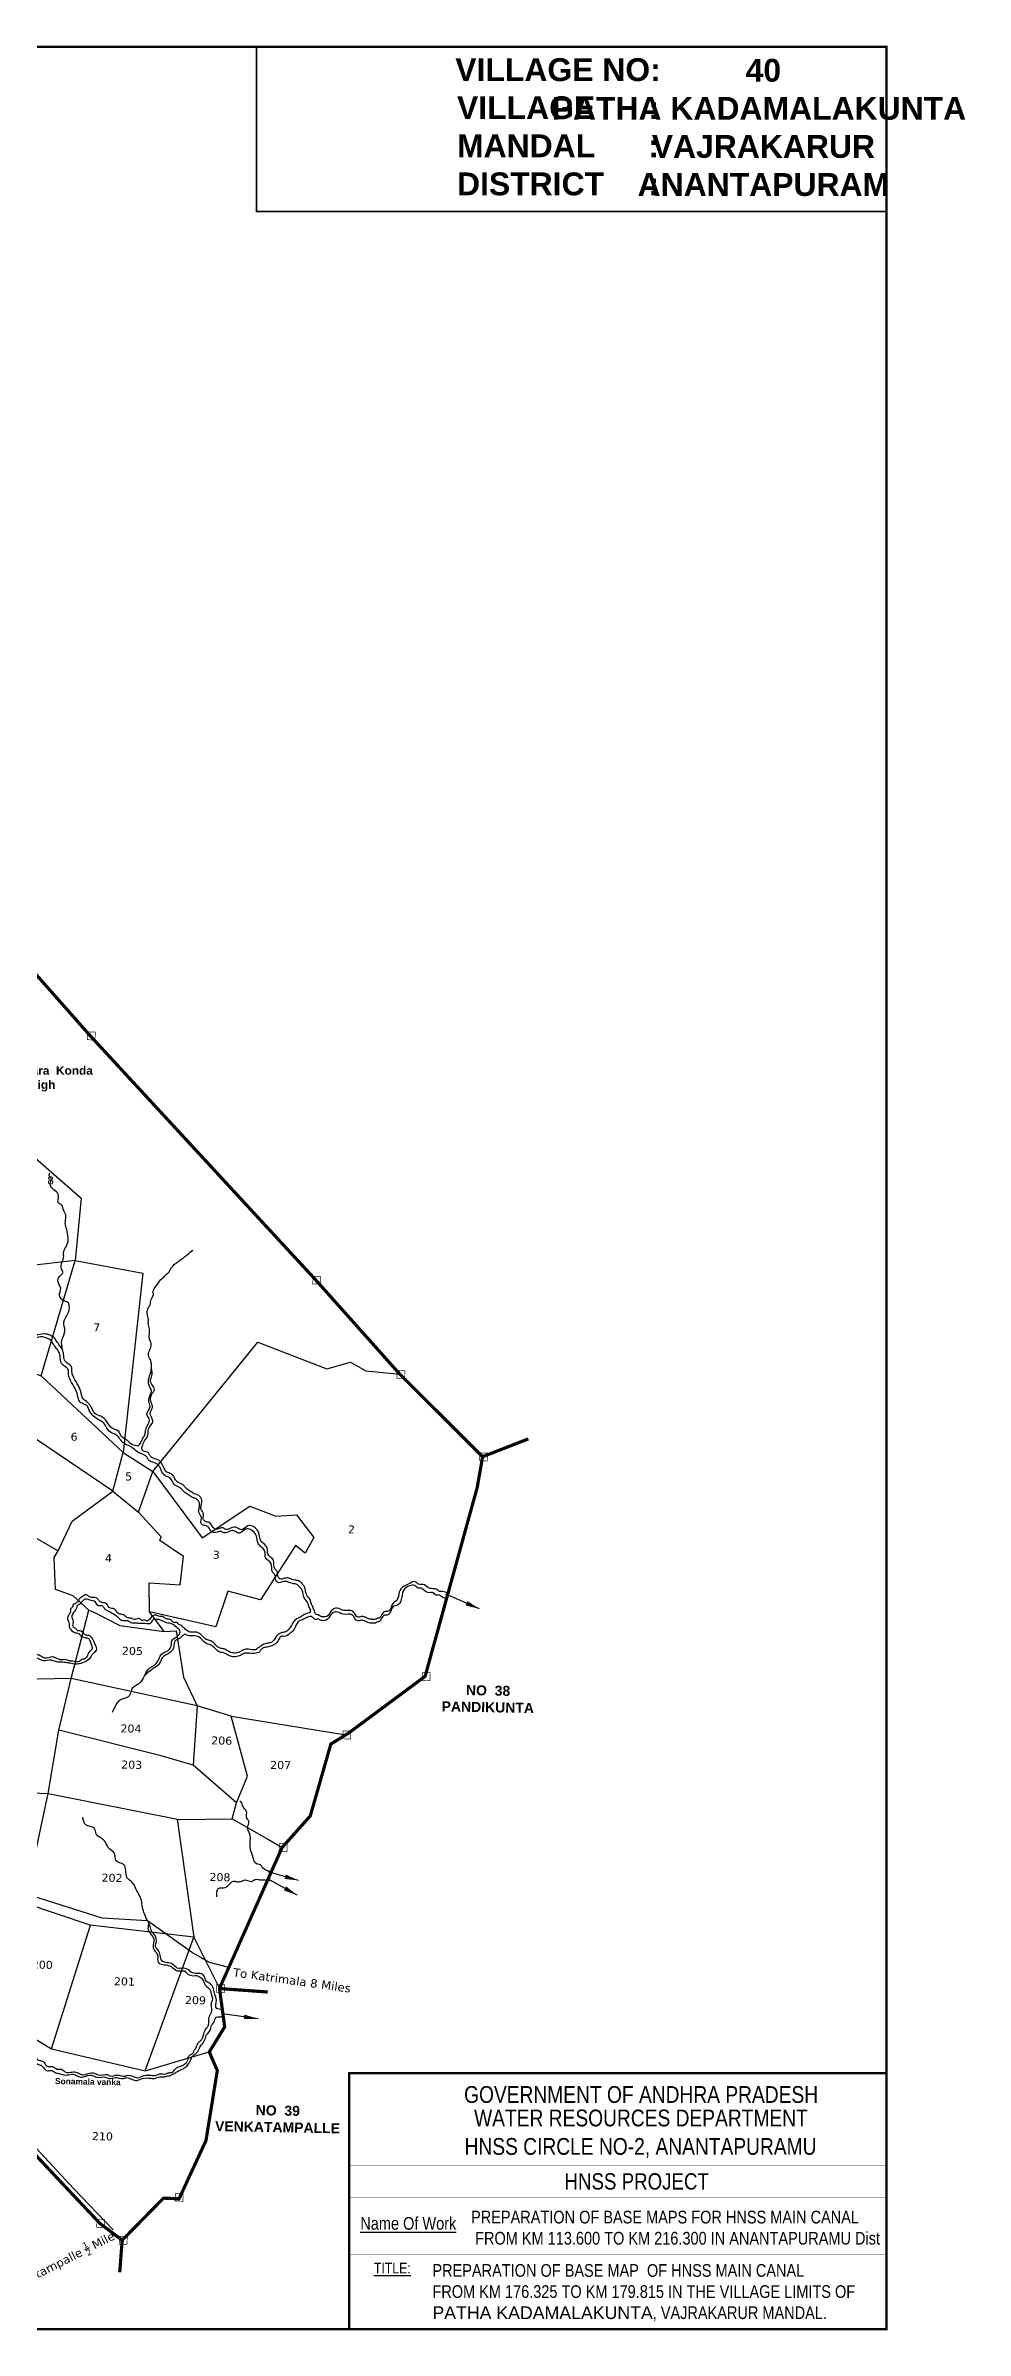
# Model space of a CAD drawing. Header units: inches. Extents: x 749153 to 755578, y 1653601 to 1659848.
# Drawn here: x 753279 to 755578, y 1653601 to 1659310 of the extents above; entities that cross this region are included whole.
import ezdxf
from ezdxf.enums import TextEntityAlignment as Align

# ---------------------------------------------------------------- set-up
doc = ezdxf.new("R2010")
doc.units = ezdxf.units.IN
doc.header["$MEASUREMENT"] = 0
doc.linetypes.add('ACAD_ISO02W100', pattern=[15, 12, -3])
for name, color, linetype in [('CSMark', 72, 'Continuous'), ('FRAME 025', 7, 'Continuous'), ('PLOT', 7, 'Continuous'), ('PLOT NO', 7, 'Continuous'), ('ROADS', 6, 'Continuous'), ('stream', 4, 'Continuous'), ('STRUCTURE', 5, 'Continuous'), ('TANKS-STREAM', 4, 'Continuous'), ('TITLEBLOCK', 7, 'Continuous'), ('VILLAGE BOUNDRY', 5, 'Continuous'), ('VILLAGE STONES', 240, 'Continuous')]:
    doc.layers.add(name, color=color, linetype=linetype)
doc.styles.add('ARIALN', font='ARIALN_1.TTF')
doc.styles.get("Standard").update_dxf_attribs({"font": 'verdana_0.ttf'})
doc.dimstyles.get("Standard").update_dxf_attribs({"dimtxt": 0.18, "dimasz": 35, "dimexe": 0.18, "dimexo": 0.0625, "dimgap": 0.09, "dimtad": 0, "dimtih": 1, "dimtoh": 1, "dimdec": 4, "dimzin": 0, "dimdsep": 46, "dimtxsty": 'Standard', "dimcen": 0.09, "dimadec": 0, "dimazin": 0, "dimtfac": 1, "dimtdec": 4, "dimtofl": 0, "dimtmove": 0, "dimatfit": 3, "dimfxl": 0, "dimtolj": 1, "dimtzin": 0, "dimarcsym": 0})

msp = doc.modelspace()

# ---------------------------------------------------------------- linework, layer by layer
at = {"layer": 'CSMark', "color": 5, "const_width": 4.25}
msp.add_lwpolyline([(755381.1, 1659307.4), (753805.7, 1659307.4), (753805.7, 1658896.4), (755381.1, 1658896.4)], close=True, dxfattribs=at)
at = {"layer": 'FRAME 025', "lineweight": -3, "const_width": 1}
for points in [[(754037.6, 1654012.4), (755381.1, 1654012.4)], [(754037.6, 1653934.3), (755381.1, 1653934.3)], [(754037.6, 1653790.6), (755381.1, 1653790.6)]]:
    msp.add_lwpolyline(points, dxfattribs=at)
at = {"layer": 'PLOT'}
for points in [[(753015.4, 1656738.7), (753367.6, 1656430.7), (753352.8, 1656274.5), (753049.5, 1656239.4), (753015.4, 1656738.7)], [(753072.4, 1656058.4), (753267.9, 1655986.6), (753352.8, 1656274.5), (753521.9, 1656243.1), (753472.7, 1655795), (753267.9, 1655986.6)], [(753472.7, 1655795), (753547, 1655747), (753809.4, 1656070.7), (753981.5, 1656004.2), (754041.1, 1656020.9), (754079.6, 1655999.3), (754164.5, 1655990.4)], [(752752.9, 1655657.5), (752779.3, 1655648), (752887.4, 1655577.2), (752918.3, 1655562.6), (752927.8, 1655611.1), (752982.6, 1655635.2), (753000.4, 1655636.9), (753002.2, 1655650.9), (753075.3, 1655641.8), (753126.7, 1655620.7), (753147.3, 1655642.7), (753310.4, 1655549), (753345, 1655623.4), (753446.5, 1655698.5), (753230.3, 1655845.1), (753160.9, 1655860.3), (753080, 1655852.1), (753000.8, 1655879), (752981.5, 1655882.9), (752881.7, 1655831.3), (752862.1, 1655798.6), (752827.1, 1655815.8)], [(753446.5, 1655698.5), (753472.7, 1655795)], [(753446.5, 1655698.5), (753510.7, 1655646), (753547, 1655747), (753670.4, 1655581.7), (753789.7, 1655660.9), (753854.1, 1655635.5), (753906.1, 1655639), (753949.5, 1655582.2), (753927.9, 1655543), (753903.2, 1655562.4), (753815.8, 1655426.8), (753734.2, 1655448.2), (753704.7, 1655359.5), (753538.5, 1655396.6), (753537.9, 1655469.3), (753614.9, 1655464.5), (753623.9, 1655535.3), (753564.4, 1655575.2), (753567.4, 1655584.1), (753510.7, 1655646)], [(753342.7, 1655230), (753386.6, 1655400.5), (753347.9, 1655436.3), (753303.1, 1655452.6), (753300.1, 1655532.7), (753310.4, 1655549)], [(753386.6, 1655400.5), (753402.3, 1655394), (753464, 1655362.6), (753574.8, 1655347.7), (753538.5, 1655396.6)], [(753574.8, 1655347.7), (753605, 1655349), (753623.1, 1655233.6), (753657.7, 1655161.8), (753342.7, 1655230)], [(753154.7, 1654958.1), (753223.3, 1654945.6), (753285.3, 1654942.8), (753311.5, 1655101.4), (753342.7, 1655230), (753175.5, 1655226.4)], [(753657.7, 1655161.8), (753647.5, 1655013.6), (753567.8, 1655037.2), (753311.5, 1655101.4)], [(753756, 1654919.1), (753783.7, 1654986), (753742.3, 1655135.9), (753657.7, 1655161.8)], [(753742.3, 1655135.9), (754029.3, 1655089.4)], [(753285.3, 1654942.8), (753612.9, 1654877.4), (753745.5, 1654879.4), (753756, 1654919.1), (753647.5, 1655013.6)], [(753226.9, 1654668.8), (753285.3, 1654942.8)], [(753607.7, 1654878.5), (753649.6, 1654584.1), (753390.1, 1654613.4), (753226.9, 1654668.8), (752963.8, 1654785.6)], [(753745.5, 1654879.4), (753836.2, 1654827.6), (753870, 1654807.7)], [(753118.1, 1654410.4), (753293.7, 1654304.6), (753391.1, 1654614)], [(753293.7, 1654304.6), (753527.6, 1654249.9), (753649.6, 1654584.1)], [(753649.6, 1654584.1), (753713.5, 1654455.7)], [(753527.6, 1654249.9), (753688, 1654296.8)]]:
    msp.add_lwpolyline(points, dxfattribs=at)
at = {"layer": 'ROADS'}
for points in [[(753736.7, 1654507.9), (753688.1, 1654520.2), (753643.7, 1654546.4), (753533.7, 1654624.9), (753420.5, 1654630.9), (753164.3, 1654712), (753070.4, 1654747.8), (752923.9, 1654782.5), (752538.4, 1654880.2), (752386.8, 1654938.7), (752302, 1655018.5), (752267.8, 1655044.4), (752255.4, 1655044.5), (752235.5, 1655038.5)], [(753447.7, 1653852.5), (753348.6, 1653955.8), (753182.7, 1654134.6), (753085.1, 1654235.7), (752950.4, 1654352.9), (752875.3, 1654386.2), (752827.9, 1654438.9)]]:
    msp.add_lwpolyline(points, dxfattribs=at)
at = {"layer": 'STRUCTURE', "color": 5, "const_width": 6}
for points in [[(749155.9, 1659307.4), (755381.1, 1659307.4), (755381.1, 1653604.3), (749155.9, 1653604.3)], [(754037.9, 1654244.1), (755381.1, 1654244.1), (755381.1, 1653604.3), (754037.9, 1653604.3)]]:
    msp.add_lwpolyline(points, close=True, dxfattribs=at)
at = {"layer": 'TANKS-STREAM'}
for points in [[(753526.9, 1655237.6), (753534.8, 1655252.7), (753555.5, 1655267.5), (753563.5, 1655282.7), (753571.7, 1655293.6), (753585, 1655300.4), (753593.2, 1655314.8), (753594, 1655323.9), (753605.1, 1655333.5), (753612.7, 1655340.3), (753614.6, 1655349), (753607.1, 1655357.4), (753594.3, 1655367.1), (753581.2, 1655369), (753566.1, 1655376.2), (753557.1, 1655377.8), (753550.3, 1655378), (753543.6, 1655372.1), (753541.6, 1655368.5), (753527.5, 1655367.6), (753509.9, 1655367.9), (753506.5, 1655368.3), (753494.9, 1655368.7), (753488.9, 1655370.7), (753484, 1655374), (753471.4, 1655373.9), (753460.8, 1655381.9), (753451.3, 1655388.8), (753442.8, 1655394.1), (753438.7, 1655396.8), (753431.4, 1655400.2), (753425.8, 1655405.2), (753421.5, 1655410.6), (753410.9, 1655412), (753403.3, 1655421), (753389, 1655426.2), (753376.4, 1655428.2), (753370.4, 1655422.8), (753363.1, 1655415.4), (753359.8, 1655414), (753354.7, 1655402.8), (753344.2, 1655386.8), (753345.5, 1655379.2), (753347.7, 1655373.6), (753347.3, 1655359.4), (753353.5, 1655355.9), (753358.6, 1655350.2), (753364.3, 1655350), (753372.3, 1655345), (753378.7, 1655339.3), (753386.4, 1655338.3), (753392.8, 1655333.3), (753402.5, 1655314.5), (753405.2, 1655300.7), (753396.6, 1655291.7), (753392.5, 1655285.6), (753385.3, 1655276.8), (753371, 1655269.3), (753366.6, 1655267.4), (753354.6, 1655266.2), (753347, 1655266.4), (753339.6, 1655268.1), (753331.5, 1655269.4), (753318.3, 1655271), (753309.4, 1655271.3), (753297.9, 1655274.3), (753293.2, 1655276.1), (753273.5, 1655274.1), (753269.8, 1655275.4), (753258.1, 1655280.2), (753252.8, 1655282.7), (753240, 1655282.9), (753235.1, 1655282.6), (753232.7, 1655282.7), (753226.6, 1655286.8), (753220.2, 1655293.1), (753215, 1655298.2), (753213.1, 1655302.2), (753196.2, 1655307.7), (753187.6, 1655308.2), (753179.4, 1655321.7), (753177.5, 1655334.1), (753170.8, 1655339.1), (753168.2, 1655346.2), (753166.2, 1655356.2), (753164.6, 1655364.3), (753160.7, 1655371.7), (753162, 1655389.9), (753161.4, 1655398), (753158.8, 1655406.6), (753155.8, 1655411.6), (753152.3, 1655423.1), (753151.4, 1655433.5), (753142.1, 1655446.2), (753139.2, 1655474.4), (753142.6, 1655484.6), (753133.7, 1655491.4), (753129.3, 1655498.4), (753123.8, 1655504.2), (753117.7, 1655508.3), (753101.2, 1655521.6), (753098.4, 1655534), (753094.9, 1655543.4), (753090.6, 1655567.4), (753087.2, 1655570.9), (753082.5, 1655572.8), (753082.5, 1655578.6), (753081.6, 1655584), (753079.4, 1655592.8), (753077.4, 1655595.5), (753071.8, 1655598.8), (753066, 1655603.6), (753051.4, 1655609.7), (753042.6, 1655611.8), (753031, 1655612.2), (753021.8, 1655609.4), (753010.7, 1655604.3), (752998.9, 1655593.5), (752987.9, 1655582.5), (752980.3, 1655573.4), (752973.7, 1655575.2), (752966.6, 1655575.4), (752957.6, 1655576.7), (752959, 1655571.2), (752950.7, 1655571.8), (752946.4, 1655576.6), (752943.1, 1655579.3), (752928.4, 1655582.4), (752922.4, 1655583.5), (752910, 1655583.7), (752892.2, 1655597.3), (752877.4, 1655597.3), (752867.9, 1655603.3), (752863.3, 1655613.3), (752851.4, 1655622.8), (752835.7, 1655627.2), (752826.2, 1655637.6), (752803.1, 1655649.9), (752795.7, 1655653.2), (752788.9, 1655666.4), (752776.1, 1655673.3), (752763.1, 1655685.6), (752763.9, 1655696.8), (752751.8, 1655708.1), (752741, 1655728.5), (752734.4, 1655732.8), (752728.5, 1655745.1), (752719.6, 1655753.9), (752712.9, 1655760.1), (752707.3, 1655765.5), (752703.1, 1655779.7), (752699.2, 1655784.6), (752681.1, 1655794.9), (752674.4, 1655802.4), (752669.1, 1655811), (752656.5, 1655819.7), (752641.2, 1655827.8), (752633, 1655831.5), (752625.7, 1655841.4), (752614.1, 1655847.7), (752602.2, 1655850.6), (752593.6, 1655853.6), (752592.2, 1655855.5), (752581.3, 1655866.4), (752571.5, 1655868.4), (752560.3, 1655871.7), (752556.1, 1655882.2), (752550, 1655886.1), (752536.3, 1655894.4), (752524.8, 1655918.3), (752523.3, 1655922), (752507.7, 1655933.1), (752500.7, 1655942.1), (752495.1, 1655947.6), (752487.7, 1655966.4), (752476.7, 1655977.4), (752472.3, 1655989.3), (752467.3, 1655998.4), (752463.3, 1656018.7), (752463.5, 1656035.2), (752462.5, 1656050.3), (752459.1, 1656060), (752444.8, 1656066.5), (752441, 1656076.6), (752409.4, 1656100), (752394.3, 1656105.7), (752379.3, 1656115.1), (752365.5, 1656124.9), (752354.4, 1656127), (752340.8, 1656141.6), (752333.7, 1656158.9), (752331.4, 1656160.7), (752285.1, 1656184), (752281.7, 1656188.8), (752275.5, 1656196.6), (752272.2, 1656204.4), (752266.1, 1656214), (752261, 1656221.2), (752254.3, 1656251.4), (752249.7, 1656271.9), (752222.8, 1656298), (752169, 1656290.3), (752152.4, 1656287.9), (752148.9, 1656287.5), (752133.1, 1656289.1), (752123.7, 1656289.5), (752116.6, 1656290.3), (752108.1, 1656300), (752105.2, 1656301.2), (752100.7, 1656307.8), (752093.3, 1656315.1), (752081.1, 1656319.1), (752060.5, 1656319.7), (752047, 1656319), (752035, 1656313.5), (752027.1, 1656303.8), (752022.1, 1656295.7), (752018.9, 1656288.8), (752007.9, 1656275), (751992.2, 1656263.8), (751984.5, 1656261.7), (751966.4, 1656264.6), (751963, 1656269.4), (751944.5, 1656298.3), (751943.6, 1656307.7), (751916, 1656338.8), (751899.7, 1656344.6), (751893.4, 1656350.7), (751893.1, 1656359), (751889.4, 1656372.6), (751883.7, 1656393.4), (751879.2, 1656400.6), (751873.2, 1656416.6), (751870.5, 1656422), (751877, 1656441.2), (751875.6, 1656451.8), (751873.2, 1656469.5), (751882.3, 1656477.5), (751885.7, 1656492.1), (751879.3, 1656512.8), (751888.2, 1656538.3), (751884.8, 1656542.7), (751876.1, 1656549.4), (751873, 1656553.9), (751865, 1656557.6), (751846.7, 1656557.6), (751838.3, 1656559.4), (751830.7, 1656570.4), (751819.5, 1656585.8), (751809.7, 1656597.4), (751804.3, 1656602.2), (751781.3, 1656616.9), (751768, 1656629.1), (751764.2, 1656637.7), (751759.7, 1656641.9), (751749, 1656650.7), (751742.2, 1656658.1), (751732.7, 1656666.5), (751673.6, 1656692.3), (751660.6, 1656702.9), (751635.8, 1656711.1), (751630.2, 1656711.3), (751620.1, 1656715.8), (751613.9, 1656722.5), (751608.5, 1656727.7), (751602.6, 1656736.6), (751594.1, 1656740.5), (751590.7, 1656749.3), (751569.2, 1656759), (751563.3, 1656767.9), (751543.9, 1656777.9), (751532.1, 1656782.8), (751527, 1656790), (751510.6, 1656794.9), (751503.3, 1656806.6), (751501.3, 1656822.8), (751499.1, 1656830.5), (751495.4, 1656843.6), (751491, 1656859.4), (751474.7, 1656865.4), (751458.6, 1656878.3), (751449.7, 1656882.7), (751427.1, 1656896.6), (751408.1, 1656906.7), (751398.2, 1656918.5), (751383.2, 1656923.1), (751376.3, 1656926.6)], [(753321, 1656051.7), (753319.6, 1656075.9), (753327.1, 1656099.8), (753324.2, 1656120.5), (753334.7, 1656142.3), (753338, 1656161.6), (753334.7, 1656170.1), (753328.7, 1656172.2), (753313.2, 1656187.6), (753316.4, 1656205.4), (753309.3, 1656222.9), (753316.5, 1656237.8), (753322.4, 1656244.5), (753318.4, 1656254), (753318.1, 1656265.2), (753323.7, 1656281.8), (753324.2, 1656296.7), (753330.6, 1656310.7), (753334.3, 1656320.1), (753334.9, 1656332.1), (753331.5, 1656352.5), (753327.9, 1656367.3), (753329.7, 1656385.4), (753328, 1656392.4), (753323.9, 1656399), (753318.6, 1656413.7), (753311.1, 1656417.8), (753311, 1656437.2), (753291.9, 1656459.6), (753291.5, 1656472.5), (753293.1, 1656477.7), (753288.3, 1656484.3), (753288.9, 1656493.9)], [(753520.5, 1655810), (753526.4, 1655824.4), (753534.7, 1655838), (753535.8, 1655853.1), (753543, 1655863.9), (753546.6, 1655874), (753540.3, 1655892.7), (753545.8, 1655907.5), (753542, 1655922.5), (753546.3, 1655943.9), (753550.5, 1655949.8), (753540.8, 1655974.8), (753544.5, 1655986.2), (753543.6, 1656005.7), (753543, 1656017.3), (753539.7, 1656028.9), (753536.5, 1656035.1), (753538.5, 1656049.9), (753541.9, 1656057.3), (753541.3, 1656071.8), (753537.9, 1656081), (753538.5, 1656093.6), (753537.8, 1656107.4), (753535.5, 1656119.8), (753536, 1656124), (753533.4, 1656137), (753536.3, 1656157.9), (753539.9, 1656163.9), (753542.6, 1656177.6), (753548.1, 1656188.1), (753547.6, 1656196.6), (753554.4, 1656209.8), (753567.2, 1656227.2), (753575.1, 1656234.3), (753582.2, 1656241.2), (753585.9, 1656244.5), (753590.7, 1656252.2), (753624.2, 1656282.5), (753633.8, 1656289.9), (753646.9, 1656300.3)], [(753500.8, 1655802.6), (753489.3, 1655810.6), (753476.5, 1655816.5), (753470, 1655821.5), (753460.9, 1655833.8), (753454.2, 1655839.2), (753437.3, 1655848.1), (753425.5, 1655867.3), (753408.6, 1655878.4), (753395.8, 1655888.5), (753385.6, 1655904.4), (753383.7, 1655909.4), (753376, 1655915.2), (753364.7, 1655921.2), (753357.5, 1655943.2), (753346.4, 1655965.2), (753337.1, 1655984.2), (753335.6, 1655995.1), (753335.7, 1655999.6), (753322.7, 1656013.1), (753317.8, 1656018.9), (753315.2, 1656033.3), (753312.8, 1656044.5), (753305.3, 1656055.7), (753297.9, 1656066.2), (753290.4, 1656076.7), (753284.6, 1656079.6), (753271.3, 1656084), (753250.7, 1656079.5), (753240.3, 1656077.7), (753233.6, 1656081.1), (753220.1, 1656085), (753209.1, 1656094), (753196.4, 1656104.5), (753179.9, 1656109.7), (753168, 1656111), (753154.1, 1656122.9), (753144.4, 1656131.9), (753138.5, 1656143.2), (753122.6, 1656153), (753116.2, 1656160.1), (753115.1, 1656177.4)], [(753509.7, 1655811.1), (753496.6, 1655814), (753484.9, 1655823.3), (753478.4, 1655828.3), (753466.9, 1655836.7), (753462.6, 1655846.1), (753445.7, 1655855), (753432.5, 1655870.9), (753417, 1655885.3), (753402.2, 1655892.1), (753393.2, 1655907.6), (753389.6, 1655912.8), (753384.2, 1655919.2), (753373.1, 1655928.1), (753365.9, 1655950.1), (753354.8, 1655972), (753345.5, 1655991), (753344, 1656001.9), (753344.1, 1656006.4), (753331.1, 1656019.9), (753326.2, 1656025.7), (753323.6, 1656040.2), (753321.2, 1656051.4), (753313.7, 1656062.6), (753306.3, 1656073.1), (753298.8, 1656083.5), (753293, 1656086.5), (753279.7, 1656090.9), (753259.2, 1656089), (753249, 1656087.8), (753242, 1656087.9), (753228.5, 1656091.9), (753217.5, 1656100.8), (753204.8, 1656111.4), (753188.3, 1656116.5), (753176.4, 1656117.8), (753162.5, 1656129.7), (753152.8, 1656138.7), (753146.9, 1656150), (753131, 1656159.8), (753124.6, 1656166.9), (753123.5, 1656184.3)], [(753509.7, 1655811.1), (753516.6, 1655819.3), (753521.7, 1655830.4), (753527.4, 1655840.2), (753528.8, 1655850.8), (753534.9, 1655864.8), (753537.5, 1655879.4), (753531.9, 1655889.6), (753539.8, 1655909.7), (753536.7, 1655922.9), (753541.4, 1655940.6), (753543.1, 1655947.9), (753536.7, 1655964.4), (753537.3, 1655982), (753542.5, 1655999.4), (753543.4, 1656009.4)], [(753940.7, 1655395.7), (753941.3, 1655400.2), (753937.1, 1655410), (753934.4, 1655418.4), (753925.5, 1655431.4), (753920.5, 1655450.1), (753916.1, 1655456.4), (753905.3, 1655465.7), (753896.1, 1655467.2), (753883.5, 1655471.5), (753879.1, 1655472.6), (753868.1, 1655471), (753862, 1655469.5), (753856.4, 1655472.3), (753852.7, 1655487), (753851, 1655490.8), (753846.5, 1655495.2), (753842.6, 1655517.2), (753828.5, 1655532.7), (753827.8, 1655543.8), (753822.6, 1655554.7), (753813.2, 1655563.2), (753808.7, 1655572.3), (753804.5, 1655589.4), (753793.5, 1655600.5), (753782.2, 1655604), (753768.4, 1655595.4), (753763.4, 1655593.1), (753753.2, 1655597.4), (753744.6, 1655599.9), (753724.1, 1655594), (753717.2, 1655597.5), (753697.6, 1655594.7), (753692.2, 1655598.9), (753682.2, 1655611), (753673.5, 1655613.3), (753667.1, 1655619.6), (753667.7, 1655627), (753668.3, 1655632.4), (753661.7, 1655645.4), (753662.4, 1655655), (753663.7, 1655666.9), (753660.9, 1655673.8), (753654.5, 1655679.6), (753647.5, 1655681.9), (753636.7, 1655688.4), (753626.9, 1655694.7), (753620.5, 1655701.3), (753615.5, 1655706.2), (753601.7, 1655713.5), (753599.2, 1655716.1), (753594.3, 1655725), (753586.6, 1655732.9), (753576.5, 1655737.3), (753567.9, 1655750.4), (753561.1, 1655762.6), (753555.3, 1655767.1), (753538.6, 1655774), (753536, 1655776.3), (753532.4, 1655782.3), (753527.9, 1655787.2), (753521.2, 1655790.9), (753512.1, 1655794.3), (753500.8, 1655802.6)], [(753950.8, 1655399.2), (753946.8, 1655408.9), (753942.6, 1655418.7), (753940, 1655427.1), (753931, 1655440.1), (753926.1, 1655458.8), (753921.6, 1655465.1), (753910.8, 1655474.4), (753901.7, 1655475.9), (753889, 1655480.2), (753884.6, 1655481.3), (753873.7, 1655479.7), (753867.5, 1655478.2), (753861.9, 1655481), (753858.2, 1655495.7), (753856.6, 1655499.5), (753852, 1655503.9), (753848.2, 1655525.9), (753834, 1655541.4), (753833.3, 1655552.5), (753828.1, 1655563.4), (753818.7, 1655571.9), (753814.3, 1655581), (753810, 1655598), (753799.1, 1655609.2), (753787.7, 1655612.7), (753773.9, 1655604.1), (753768.9, 1655601.8), (753758.7, 1655606.1), (753750.2, 1655608.6), (753729.6, 1655602.7), (753722.8, 1655606.2), (753703.2, 1655603.4), (753697.8, 1655607.6), (753687.7, 1655619.7), (753679, 1655622), (753672.6, 1655628.3), (753673.2, 1655635.7), (753673.8, 1655641.1), (753667.2, 1655654.1), (753668, 1655663.7), (753669.3, 1655675.6), (753666.5, 1655682.5), (753660, 1655688.3), (753653.1, 1655690.6), (753642.2, 1655697.1), (753632.5, 1655703.4), (753626, 1655710), (753621.1, 1655714.9), (753607.3, 1655722.1), (753604.8, 1655724.7), (753599.9, 1655733.7), (753592.1, 1655741.6), (753582, 1655746), (753573.4, 1655759.1), (753566.6, 1655771.2), (753560.8, 1655775.8), (753544.1, 1655782.7), (753541.5, 1655785), (753537.9, 1655791), (753533.5, 1655795.9), (753526.3, 1655797.4), (753519.1, 1655804.3), (753520.5, 1655810)], [(753628.7, 1655352.9), (753620, 1655360.5), (753615.6, 1655363.5), (753609.5, 1655366.9), (753606.8, 1655370.4), (753599.7, 1655369.7), (753592.9, 1655376.2), (753579.9, 1655379.1), (753573.9, 1655383.7), (753567.9, 1655385.2), (753560.8, 1655385.9), (753553.9, 1655388.7), (753542, 1655382), (753534, 1655374.3), (753532.2, 1655373.5), (753526.8, 1655376.2), (753520.9, 1655374.9), (753514.7, 1655379.1), (753504.7, 1655378.6), (753500.8, 1655377.3), (753494.4, 1655379.9), (753485.9, 1655381.4), (753482, 1655382.9), (753473.3, 1655389.2), (753461.6, 1655392), (753454.8, 1655399.1), (753447.3, 1655405.1), (753440.9, 1655405.8), (753430.4, 1655416.8), (753420.7, 1655420.1), (753413.3, 1655423.2), (753408.1, 1655430.2), (753393.4, 1655432.6), (753388.1, 1655434.4), (753382.6, 1655438.4), (753377, 1655439.4), (753367.8, 1655432.4), (753362.9, 1655429.4), (753360.6, 1655423), (753354.1, 1655418.5), (753352.9, 1655416.9), (753348.3, 1655416), (753346.6, 1655409.9), (753341.1, 1655404.3), (753340.7, 1655397.2), (753336.5, 1655388.4), (753333.4, 1655380.3), (753336.9, 1655369.6), (753337.6, 1655365.6), (753337.6, 1655359.5), (753346.4, 1655347.9), (753351.1, 1655345.2), (753360.7, 1655342.8), (753368.2, 1655335.7), (753379.6, 1655332.1), (753385.8, 1655330.2), (753390.6, 1655321.6), (753394.5, 1655310.2), (753393.4, 1655301.3), (753384.8, 1655292.9), (753384, 1655289.4), (753381.1, 1655283.2), (753374.2, 1655278.8), (753370, 1655277.7), (753365.5, 1655274.4), (753359.4, 1655271.6), (753347.2, 1655273.3), (753338.3, 1655274), (753326.5, 1655277.2), (753318.4, 1655276.5), (753303.2, 1655282.1), (753295.7, 1655283.9), (753278.2, 1655280.8), (753271.1, 1655283.4), (753263, 1655288), (753255.3, 1655289.9), (753244.8, 1655288.3), (753237.6, 1655289.8), (753230.4, 1655296.8), (753221.3, 1655306.4), (753213.5, 1655309.8), (753202.9, 1655310.7), (753197.5, 1655313.7), (753192.9, 1655317), (753190, 1655322.8), (753188.1, 1655332.5), (753181.4, 1655339.6), (753177.9, 1655350.4), (753179.1, 1655357), (753176, 1655365.7), (753169, 1655377.5), (753170.6, 1655389.9), (753168.5, 1655403.9), (753161.4, 1655417.8), (753161.6, 1655432.9), (753159.2, 1655440.3), (753149.9, 1655451.4), (753146.9, 1655462.9), (753148.4, 1655480.9), (753143.1, 1655491.2), (753139.3, 1655501.3), (753127, 1655508.9), (753121.9, 1655515.6), (753107.6, 1655523.1), (753103.8, 1655534.1), (753102.7, 1655544.7), (753099.9, 1655553.1), (753097, 1655563.8), (753093.8, 1655572.7), (753086.8, 1655579.2), (753085.6, 1655588.6), (753082.3, 1655596.9), (753074.4, 1655602.4), (753066.5, 1655605.4), (753063.8, 1655607.2), (753062.4, 1655613.3)], [(754281.2, 1655429.9), (754271.8, 1655432.5), (754262.5, 1655438.3), (754255.5, 1655438.7), (754245.8, 1655445), (754238.4, 1655444.5), (754223, 1655452.4), (754216.3, 1655456.1), (754210.5, 1655456.1), (754201.6, 1655462.6), (754189.3, 1655461.6), (754174.2, 1655451.4), (754169.2, 1655433.8), (754158.5, 1655413.3), (754146.7, 1655409), (754141.5, 1655398.1), (754139.4, 1655393.3), (754132.5, 1655388.3), (754126.1, 1655388.3), (754116.8, 1655377.2), (754110.9, 1655371.7), (754106.8, 1655371.2), (754103.2, 1655368.6), (754098, 1655368.2), (754087.5, 1655369.2), (754074.9, 1655374.6), (754067.1, 1655375.3), (754059.1, 1655373.8), (754045.7, 1655388.6), (754023, 1655390.7), (754006.4, 1655396.7), (753992, 1655389.4), (753980.6, 1655375.9), (753973.3, 1655374.6), (753963.3, 1655377.4), (753960.7, 1655379.1), (753956.1, 1655377.6), (753944.9, 1655383.7), (753940.3, 1655385), (753923.7, 1655378.1), (753912.7, 1655373.4), (753905.2, 1655364.2), (753898, 1655349.7), (753890.5, 1655343.2), (753874.7, 1655335.4), (753868.6, 1655335.5), (753859.1, 1655323.3), (753850.9, 1655315.2), (753841.6, 1655310.5), (753829.4, 1655308.2), (753818.2, 1655303.4), (753814, 1655297.4), (753801.4, 1655292.6), (753785.1, 1655293.6), (753775.9, 1655293.1), (753763.7, 1655286.9), (753749.8, 1655284.3), (753738.5, 1655286.8), (753723.9, 1655294.4), (753713.9, 1655296.2), (753691.2, 1655314.4), (753679.5, 1655318.1), (753665.9, 1655331), (753652, 1655336.8), (753638, 1655336.8), (753627.2, 1655340.6)], [(753627.2, 1655340.6), (753619.8, 1655336.3), (753612.9, 1655329.4), (753603, 1655324.5), (753600.1, 1655315.9), (753597.8, 1655304), (753587.7, 1655293.3), (753571, 1655282.5), (753565, 1655271.1), (753557.6, 1655261.4), (753549.4, 1655255.9), (753533.9, 1655244.2), (753525.4, 1655235.8), (753513.7, 1655218.1), (753503.4, 1655211.9), (753494.5, 1655204.4), (753490.4, 1655191.9), (753484.8, 1655184.1), (753465.6, 1655176.8), (753451, 1655157), (753445.1, 1655145.3)], [(753843.1, 1654747.2), (753822.2, 1654756.2), (753813.4, 1654765.7), (753806.1, 1654767), (753796.2, 1654788), (753792.3, 1654797.3), (753790.1, 1654818.8), (753788.8, 1654843.3), (753786.2, 1654848.6), (753783.2, 1654857.8), (753787, 1654872.9), (753782, 1654881.1), (753781.1, 1654897.3), (753772.4, 1654910.3), (753767.5, 1654921.4), (753764.4, 1654924.6)], [(753537.4, 1654617.6), (753521.9, 1654654.7), (753514.8, 1654685.6), (753507.2, 1654699.3), (753496.1, 1654719.5), (753482.2, 1654733), (753474.1, 1654764.6), (753454.6, 1654775.6), (753452, 1654790), (753434.6, 1654808.6), (753426.1, 1654824.6), (753405.5, 1654841.5), (753400.1, 1654856.1), (753379.2, 1654864.4), (753372.2, 1654883.6)], [(753706.9, 1654684.6), (753711.1, 1654705.5), (753727.4, 1654707.8), (753740.1, 1654717.9), (753746.2, 1654723), (753756.1, 1654722.7), (753767, 1654723), (753777.3, 1654726.6), (753790.6, 1654723.3), (753794.1, 1654722.9), (753801.6, 1654727.5), (753812.2, 1654727.5), (753821.7, 1654726.9), (753833.8, 1654726.3), (753840.6, 1654726.3)], [(752755.4, 1654417.7), (752762.6, 1654418.8), (752769.9, 1654414.1), (752780.4, 1654412.2), (752789.8, 1654411.4), (752796.6, 1654411.1), (752808.6, 1654408), (752816.7, 1654407.3), (752825.8, 1654409.8), (752834.4, 1654415.6), (752842, 1654417.8), (752858.4, 1654417.4), (752867.8, 1654419.7), (752879.9, 1654427), (752905.3, 1654425.6), (752920.7, 1654434), (752937.9, 1654439.7), (752947.3, 1654439.8), (752961.8, 1654447.9), (752971.6, 1654455.5), (752980.9, 1654464.3), (752996.9, 1654466), (753011.1, 1654471.7), (753017.9, 1654473.8), (753023.9, 1654472.8), (753030.9, 1654467.8), (753042.1, 1654461.6), (753057.8, 1654459.7), (753062, 1654459.4), (753072.5, 1654451.2), (753078.6, 1654443.6), (753089, 1654438.9), (753092, 1654433.7), (753103.3, 1654431.7), (753111.6, 1654433.3), (753120.9, 1654428.6), (753130.6, 1654426.9), (753138.6, 1654421.2), (753146.4, 1654409.9), (753149.4, 1654398.5), (753148.6, 1654390.2), (753148.1, 1654384.2), (753155.5, 1654372.5), (753156.6, 1654365.9), (753156.3, 1654355.3), (753152.9, 1654344), (753152, 1654333.8), (753153.2, 1654323.3), (753156.9, 1654320.2), (753155.6, 1654305.4), (753160.6, 1654297.3), (753165.3, 1654297.1), (753176.2, 1654292.4), (753182.8, 1654296.5), (753184.6, 1654300.2), (753193.4, 1654302.2), (753200.4, 1654303.1), (753206.4, 1654309.3), (753214.6, 1654308.5), (753222.4, 1654305.4), (753225.6, 1654304.8), (753230.6, 1654297), (753244.3, 1654292.3), (753254.2, 1654283.8), (753258.9, 1654277.4), (753263.9, 1654275.6), (753272.8, 1654272.7), (753281.1, 1654262.3), (753288.5, 1654260), (753296.3, 1654260.4), (753306.7, 1654253.9), (753318.2, 1654253.9), (753329.1, 1654246.3), (753337, 1654245.5), (753350.8, 1654247.1), (753363.9, 1654242.4), (753373.8, 1654239.7), (753393.7, 1654244.6), (753405.1, 1654242.2), (753411, 1654239.6), (753433.1, 1654240.2), (753441.2, 1654236.8), (753456.6, 1654239.2), (753477.6, 1654236.6), (753483.9, 1654238.7), (753507.5, 1654232.3), (753524.2, 1654238.3), (753546.2, 1654237.9), (753555, 1654238.6), (753563.9, 1654242.2), (753579.1, 1654241.9), (753587.6, 1654245), (753595.3, 1654245.6), (753603.3, 1654254.8), (753614.8, 1654260.8), (753626.4, 1654266.1), (753635, 1654278), (753636, 1654285.7), (753647.5, 1654294.9), (753650.4, 1654301.2), (753654.8, 1654307), (753657.6, 1654314.6), (753666.3, 1654325), (753670.9, 1654330.9), (753677.3, 1654351.5), (753685, 1654361.8), (753686.9, 1654370.1), (753687.3, 1654382.8), (753693.6, 1654396.4), (753693.9, 1654408.5), (753693.2, 1654417.4), (753696.2, 1654426), (753693.6, 1654441.7), (753691, 1654451), (753683.7, 1654458.2), (753678, 1654464.3), (753672.7, 1654476.4), (753661.9, 1654484.8), (753656.2, 1654486.7), (753648.5, 1654486.6), (753640.9, 1654487.6), (753632.4, 1654493.2), (753628.2, 1654497.5), (753619.9, 1654498.9), (753614.9, 1654498.5), (753606.6, 1654499.6), (753594.1, 1654508.9), (753583.2, 1654513), (753572, 1654514.5), (753565.5, 1654516.4), (753559.4, 1654528), (753560.1, 1654535.8), (753556.2, 1654544.6), (753550.4, 1654552), (753548.3, 1654561.2), (753550.2, 1654576.6), (753546.7, 1654585.6), (753540.3, 1654593.7), (753536, 1654601.3), (753537.4, 1654617.6)], [(753680.3, 1654339), (753692, 1654356.6), (753693.1, 1654362.6), (753699.6, 1654370.7), (753705, 1654383.8), (753720.2, 1654385.3), (753719.3, 1654401.1), (753706.7, 1654405.3), (753705.6, 1654426.8), (753702.2, 1654439.6), (753698.7, 1654454.9), (753689.9, 1654467.5), (753681.4, 1654473.1), (753673, 1654489.8), (753645.6, 1654494.8), (753635.7, 1654502), (753623.5, 1654506.1), (753607.9, 1654506.6), (753596.2, 1654516.6), (753570.9, 1654523.2), (753561.8, 1654549), (753553.4, 1654561.1), (753555.8, 1654572.6), (753555.3, 1654578.9), (753552.2, 1654588.4), (753544.7, 1654596.7), (753542, 1654603.5), (753537.4, 1654617.6)]]:
    msp.add_spline(points, degree=3, dxfattribs=at)
for points, knots in [([(754284.2, 1655443.4), (754279.8, 1655445.4), (754273.2, 1655448.3), (754263.1, 1655446.5), (754257.2, 1655453.8), (754248.4, 1655454.6), (754236.4, 1655454.5), (754229.2, 1655463.9), (754218.8, 1655465.7), (754209.8, 1655464), (754202.4, 1655476.2), (754188.4, 1655466.4), (754173.7, 1655461.9), (754160.3, 1655446.6), (754161.7, 1655426.3), (754146.2, 1655419.6), (754143.3, 1655409.7), (754140.4, 1655401.6), (754134.4, 1655396.6), (754123.7, 1655399.6), (754119.3, 1655388.3), (754113.6, 1655380.4), (754107.4, 1655381.5), (754104.3, 1655377.1), (754097, 1655378.1), (754087.2, 1655377.5), (754078, 1655384.3), (754068, 1655385.5), (754055.4, 1655379.8), (754048.9, 1655405.9), (754024.6, 1655395.6), (754008.3, 1655409.9), (753990.8, 1655399.7), (753985.7, 1655385.2), (753973.2, 1655383.6), (753966.2, 1655384.7), (753961.3, 1655389.7), (753954.6, 1655389.1), (753952.8, 1655391.9), (753950.8, 1655399.2)], [0, 0, 0, 0, 14.366022, 21.272654, 28.0606, 39.601569, 46.565506, 62.996676, 70.401269, 77.626751, 88.656625, 102.72696, 118.091497, 137.55526, 158.263801, 170.2778, 182.346631, 187.567544, 196.142116, 202.548122, 217.057198, 225.114025, 229.230016, 233.653357, 238.924428, 249.418432, 263.181023, 270.952095, 279.096568, 299.092584, 321.931447, 339.568953, 355.640478, 373.285416, 380.668306, 391.074267, 394.208718, 399.004107, 409.225599, 409.225599, 409.225599, 409.225599]), ([(753940.7, 1655395.7), (753940.5, 1655395.6), (753939, 1655394.1), (753925.3, 1655391.4), (753913.5, 1655381.2), (753899.2, 1655376.5), (753894.3, 1655363.1), (753886.7, 1655352.5), (753878.1, 1655345.6), (753865.9, 1655345.1), (753856.1, 1655337.3), (753850.4, 1655326.5), (753842.1, 1655318.1), (753830.2, 1655318.7), (753819.7, 1655313.8), (753811.6, 1655307), (753801, 1655299.6), (753788.5, 1655303.5), (753775.1, 1655303.4), (753765, 1655295.2), (753751.6, 1655292.9), (753737.5, 1655295.8), (753727.4, 1655304.8), (753707.7, 1655304.6), (753699, 1655324.8), (753677.3, 1655326.3), (753669, 1655341.1), (753653.6, 1655347.9), (753639, 1655344), (753632, 1655350.1), (753628.7, 1655352.9)], [414.883916, 414.883916, 414.883916, 414.883916, 416.518804, 434.53177, 446.454743, 461.683047, 476.450558, 487.023228, 501.371815, 506.85841, 523.163335, 535.228116, 544.091037, 556.532077, 568.694724, 577.97217, 588.734433, 605.068788, 614.255124, 627.984275, 642.134687, 653.727313, 670.171065, 680.312794, 709.393966, 721.615964, 740.351863, 755.40683, 769.40371, 781.655479, 781.655479, 781.655479, 781.655479]), ([(753221, 1654290.9), (753222.7, 1654288.4), (753226.3, 1654284.7), (753240.1, 1654284.2), (753249.4, 1654279.7), (753253.4, 1654271.2), (753260, 1654264.4), (753269.2, 1654264.9), (753274.2, 1654256), (753282.9, 1654248.2), (753294.2, 1654252.7), (753301.3, 1654244.9), (753313, 1654243.1), (753322.5, 1654239.2), (753334.9, 1654239.1), (753346.7, 1654243.1), (753358.4, 1654236.6), (753372.9, 1654231.3), (753386.4, 1654240.7), (753399.4, 1654237.4), (753411.2, 1654230.3), (753425.1, 1654238.2), (753438.8, 1654228), (753454.3, 1654237.1), (753468.8, 1654227.5), (753485.2, 1654236.5), (753501.4, 1654220.5), (753521.6, 1654232.7), (753537.4, 1654231.8), (753552, 1654229.6), (753561.2, 1654236.4), (753573.4, 1654233.3), (753583, 1654237.2), (753593.5, 1654237.9), (753606.8, 1654247.5), (753615.4, 1654251.8), (753631.7, 1654259.1), (753637.3, 1654269.2), (753642.8, 1654279), (753643.6, 1654285.6), (753657.2, 1654295), (753661.7, 1654301.2), (753664, 1654310.4), (753672.5, 1654318.6), (753675.4, 1654324.3), (753677.2, 1654328), (753680.3, 1654339)], [628.351463, 628.351463, 628.351463, 628.351463, 635.370012, 649.828164, 662.932847, 670.804719, 676.171247, 685.488257, 698.821175, 706.634264, 714.415303, 726.635408, 738.082656, 751.434173, 759.354482, 773.288157, 787.193551, 797.501898, 818.012701, 829.62796, 836.103811, 858.156566, 866.990139, 882.548216, 903.657808, 910.365261, 934.773997, 952.478504, 974.496106, 983.371172, 992.982464, 1008.165662, 1017.229537, 1024.977779, 1037.149708, 1050.079857, 1062.857115, 1077.530645, 1085.31028, 1099.991237, 1106.935466, 1114.240394, 1122.310865, 1135.891143, 1143.381902, 1145.870893, 1145.870893, 1145.870893, 1145.870893])]:
    msp.add_open_spline(points, degree=3, knots=knots, dxfattribs=at)
at = {"layer": 'VILLAGE BOUNDRY', "linetype": 'ACAD_ISO02W100', "ltscale": 2, "const_width": 8}
for points in [[(753048.7, 1654257.1), (753414, 1653868.8), (753470.2, 1653826.4), (753573.4, 1653931.5), (753612.4, 1653930), (753679.7, 1654075.4), (753708, 1654250.2), (753688, 1654296.8), (753726.4, 1654359.5), (753713.5, 1654455.7), (753870, 1654807.7), (753940.5, 1654886.7), (753992, 1655066.4), (754035.4, 1655093.1), (754227.6, 1655235.5), (754357.8, 1655707.2), (754371.4, 1655784.3), (754164.5, 1655990.4), (753954.1, 1656226), (753390.2, 1656836.3), (753085.5, 1657181.1)], [(754371.4, 1655784.3), (754485.7, 1655828.9)], [(753714.3, 1654455.3), (753834.2, 1654446.6)], [(753470.2, 1653826.4), (753464, 1653746.3)]]:
    msp.add_lwpolyline(points, dxfattribs=at)
at = {"layer": 'VILLAGE STONES', "const_width": 1.57}
for points in [[(753383.3, 1656845.9), (753403, 1656845.3), (753402.3, 1656825.7), (753382.7, 1656826.3)], [(753947.3, 1656235.6), (753966.9, 1656235), (753966.3, 1656215.3), (753946.6, 1656216)], [(754157.6, 1656000.1), (754177.3, 1655999.4), (754176.6, 1655979.8), (754157, 1655980.4)], [(754364.5, 1655794), (754384.2, 1655793.3), (754383.5, 1655773.7), (754363.9, 1655774.3)], [(754220.7, 1655245.1), (754240.3, 1655244.5), (754239.7, 1655224.8), (754220, 1655225.5)], [(754022.4, 1655099), (754042.1, 1655098.4), (754041.4, 1655078.8), (754021.8, 1655079.4)], [(753863.1, 1654817.4), (753882.8, 1654816.7), (753882.1, 1654797.1), (753862.5, 1654797.7)], [(753706.6, 1654465.4), (753726.3, 1654464.7), (753725.6, 1654445.1), (753706, 1654445.7)], [(753603, 1653944), (753622.7, 1653943.4), (753622, 1653923.8), (753602.4, 1653924.4)], [(753407.1, 1653878.4), (753426.8, 1653877.8), (753426.1, 1653858.1), (753406.5, 1653858.8)], [(753463.3, 1653836), (753482.9, 1653835.4), (753482.3, 1653815.8), (753462.6, 1653816.4)]]:
    msp.add_lwpolyline(points, close=True, dxfattribs=at)

# ---------------------------------------------------------------- texts
at = {"layer": 'PLOT NO'}
for s, p in [('8', (753291.3, 1656474.9)), ('7', (753406.5, 1656107.5)), ('6', (753350, 1655834.3)), ('5', (753486.5, 1655735)), ('2', (754043.5, 1655602.6)), (' 3', (753701.1, 1655539.5)), (' 4', (753431.5, 1655531)), ('205', (753495.9, 1655299)), ('204', (753492.1, 1655105)), ('206', (753719.2, 1655075)), ('203', (753494.1, 1655014.7)), ('207', (753866.4, 1655013.8)), ('202', (753445, 1654732.1)), ('208', (753714.6, 1654733.7)), ('200', (753270.5, 1654514.9)), ('201', (753475.9, 1654473.1)), ('209', (753653.5, 1654426.2)), ('210', (753420.9, 1654086.1))]:
    msp.add_text(s, height=20, rotation=358.9293, dxfattribs=at).set_placement(p, align=Align.MIDDLE_CENTER)
at = {"layer": 'ROADS', "char_height": 21.22, "width": 439.12, "attachment_point": 1}
for s, insert, rotation in [('\\A1;To Katrimala 8 Miles', (753749.2, 1654506.8), 352.0913), ('\\A1;From Venkatampalle {\\H0.7x;\\S1/2;} Mile', (753090.2, 1653676.5), 26.9867)]:
    msp.add_mtext(s, dxfattribs=dict(at, insert=insert, rotation=rotation))
at = {"layer": 'TITLEBLOCK', "extrusion": (0.000201441, 0.004807, 0.999988), "style": 'ARIALN'}
for s, height, p in [('GOVERNMENT OF ANDHRA PRADESH ', 41.901, (754325, 1654149.8, 8096.8)), ('WATER RESOURCES DEPARTMENT  ', 41.901, (754350, 1654091.1, 8096.1)), ('HNSS CIRCLE NO-2, ANANTAPURAMU', 41.901, (754326.3, 1654020, 8095.7)), ('HNSS PROJECT', 40.805, (754576.2, 1653933.2, 8097.5)), ('%%UName Of Work', 31.684, (754065.6, 1653832.8, 8098)), ('%%UTITLE:', 26.74, (754099.7, 1653723.5, 8098.1))]:
    msp.add_text(s, height=height, rotation=359.9999, dxfattribs=at).set_placement(p)
at = {"layer": 'TITLEBLOCK', "extrusion": (0.000201441, 0.004807, 0.999988), "insert": (754342.5, 1653900, -3.7), "char_height": 31.684, "width": 1022.728, "attachment_point": 1, "text_direction": (1, -1e-06, -0.000201), "style": 'ARIALN'}
msp.add_mtext('PREPARATION OF BASE MAPS FOR HNSS MAIN CANAL\\P FROM KM 113.600 TO KM 216.300 IN ANANTAPURAMU Dist', dxfattribs=at)
at = {"layer": 'TITLEBLOCK', "insert": (754245.9, 1653766.7), "char_height": 31.6842, "width": 1222.811, "attachment_point": 1, "rotation": 359.9999, "style": 'ARIALN'}
msp.add_mtext('PREPARATION OF BASE MAP  OF HNSS MAIN CANAL  \\PFROM KM {\\C1;176.325} TO KM {\\C1;179.815 }IN THE VILLAGE LIMITS OF   {\\fArial|b0|i0|c0|p34;\\C1;PATHA KADAMALAKUNTA}, VAJRAKARUR MANDAL.', dxfattribs=at)
at = {"layer": 'VILLAGE STONES', "char_height": 57.078, "width": 1441.867, "attachment_point": 2}
for s, insert in [('{\\fArial|b1|i0|c0|p34;VILLAGE NO:\\PVILLAGE      :\\PMANDAL      :\\PDISTRICT     :}', (754559.9, 1659279.1)), ('{\\fArial|b1|i0|c0|p34;40\\PPATHA KADAMALAKUNTA  VAJRAKARUR\\PANANTAPURAM }', (755073.4, 1659277.5))]:
    msp.add_mtext(s, dxfattribs=dict(at, insert=insert))
at = {"layer": 'VILLAGE STONES', "color": 0, "insert": (753110.3, 1656760.1), "char_height": 21.22, "width": 307.05, "attachment_point": 1}
msp.add_mtext('{\\fArial|b1|i0|c0|p34;Obaladevara  Konda \\P200 Feet High}', dxfattribs=at)
at = {"layer": 'VILLAGE STONES', "char_height": 25.002, "attachment_point": 2, "rotation": 358.9293}
for s, insert in [('{\\fArial|b1|i0|c0|p34;NO  38\\PPANDIKUNTA}', (754385.4, 1655212.6)), ('{\\fArial|b1|i0|c0|p34;NO  39 \\PVENKATAMPALLE}', (753859.6, 1654163))]:
    msp.add_mtext(s, dxfattribs=dict(at, insert=insert))
at = {"layer": 'VILLAGE STONES', "insert": (753384.5, 1654230.1), "char_height": 15, "width": 163.677, "attachment_point": 2, "rotation": 358.9293}
msp.add_mtext('{\\fArial|b1|i0|c0|p34;Sonamala vanka}', dxfattribs=at)

# ---------------------------------------------------------------- leaders
at = {"layer": 'stream', "color": 5}
for points in [[(754363.3, 1655404.2), (754279.2, 1655440.7)], [(753911.4, 1654725.3), (753835, 1654746.8)], [(753907.8, 1654688.5), (753839.8, 1654726.5)], [(753809.8, 1654379.6), (753726.8, 1654391.4)]]:
    msp.add_leader(points, dimstyle='Standard', override={"dimgap": 0.09, "dimtad": 0}, dxfattribs=at)

doc.saveas('drawing.dxf')
